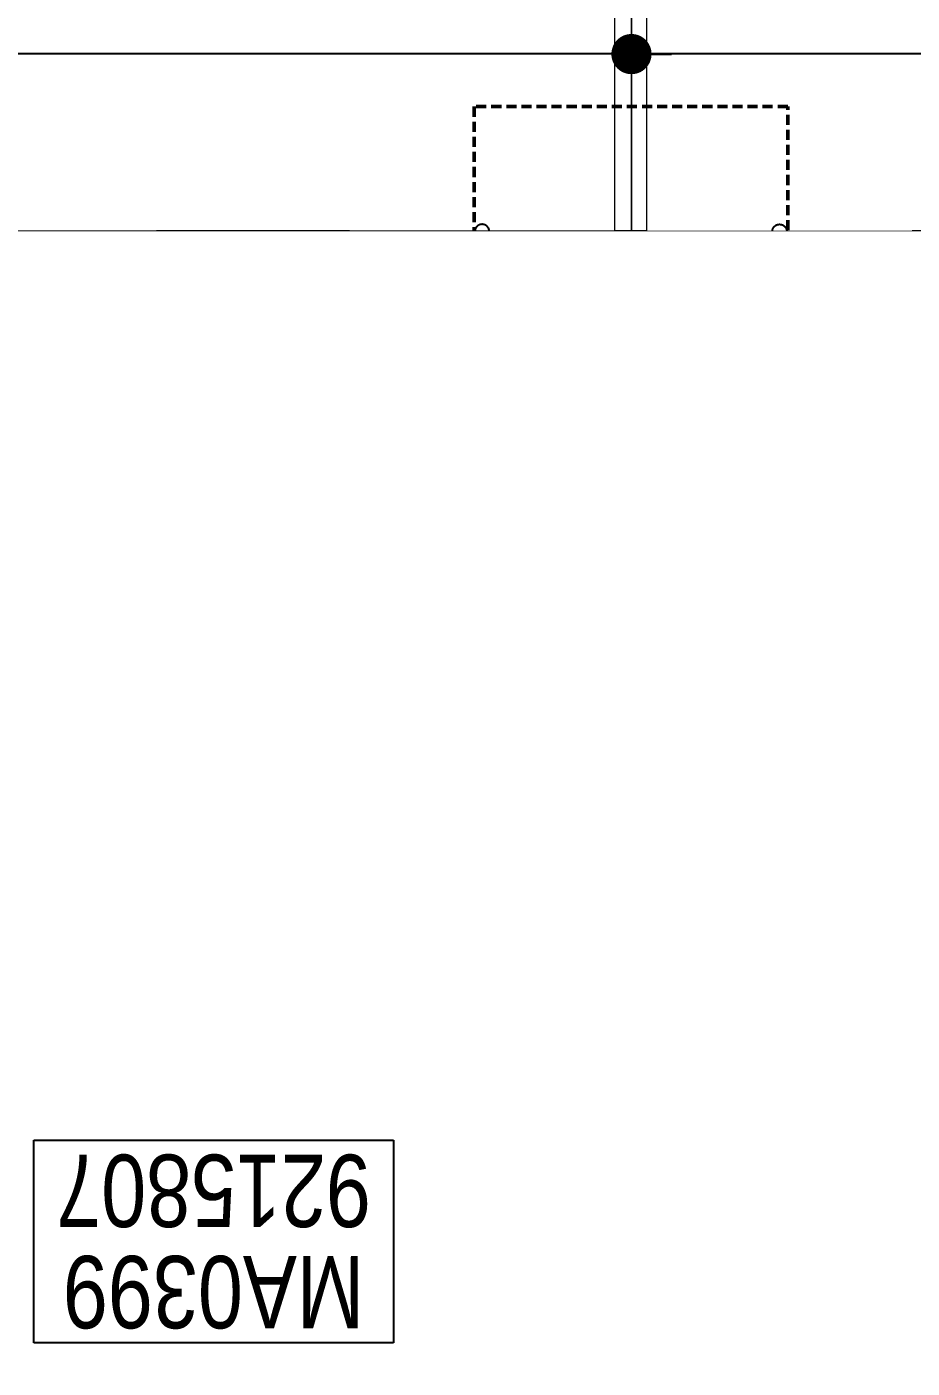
# Model space of a CAD drawing. Header units: centimetres. Extents: x -6122352 to 6876996, y -1694241 to 2592194.
# Drawn here: x 145729 to 151236, y -30747 to -22405 of the extents above; entities that cross this region are included whole.
import ezdxf
from ezdxf.xclip import XClip

# ---------------------------------------------------------------- set-up
doc = ezdxf.new("R2010")
doc.units = ezdxf.units.CM
doc.header["$MEASUREMENT"] = 0
doc.header["$XCLIPFRAME"] = 2
for name, pattern in [('DASHED2', [0.375, 0.25, -0.125]), ('XR-AR-MID-SETTING OUT FOR MASTER$0$23585-XR-AR-MID-GROUND FLOOR$0$23261-XR-AR-SI-GF$0$HIDDEN', [0.375, 0.25, -0.125]), ('XR-AR-MID-SETTING OUT FOR MASTER$0$23585-XR-AR-MID-GROUND FLOOR$0$945-4P-1-101-GROUND FLOOR PLAN$0$XR-MIDDLE-GROUND FLOOR PLAN$0$HIDDEN2', [0.1875, 0.125, -0.0625])]:
    doc.linetypes.add(name, pattern=pattern)
doc.layers.add('08-Compound Wall-4', color=7, linetype='Continuous', lineweight=25, true_color=0xff4405)
for name, color, linetype, lineweight in [('23585-XR-AR-DAMAC PLOT LIMITS$0$1-Mid units', 41, 'Continuous', 5), ('@ Foundations', 4, 'DASHED2', 50), ('A-ANNO-TEXT', 3, 'Continuous', 25), ('XR-AR-MID-SETTING OUT FOR MASTER$0$23585-XR-AR-MID-GROUND FLOOR$0$$A-GLAZ-WNDO', 232, 'Continuous', 9), ('XR-AR-MID-SETTING OUT FOR MASTER$0$23585-XR-AR-MID-GROUND FLOOR$0$A-DOOR-FULL', 1, 'Continuous', 9), ('XR-AR-MID-SETTING OUT FOR MASTER$0$23585-XR-AR-MID-GROUND FLOOR$0$A-EQUP-KITN-PLAN', 202, 'Continuous', 9), ('XR-AR-MID-SETTING OUT FOR MASTER$0$23585-XR-AR-MID-GROUND FLOOR$0$A-FLOR-OVHD', 9, 'XR-AR-MID-SETTING OUT FOR MASTER$0$23585-XR-AR-MID-GROUND FLOOR$0$23261-XR-AR-SI-GF$0$HIDDEN', 15), ('XR-AR-MID-SETTING OUT FOR MASTER$0$23585-XR-AR-MID-GROUND FLOOR$0$A-FLOR-PATT', 8, 'Continuous', 5), ('XR-AR-MID-SETTING OUT FOR MASTER$0$23585-XR-AR-MID-GROUND FLOOR$0$A-GLAZ-SILL', 8, 'Continuous', 5), ('XR-AR-MID-SETTING OUT FOR MASTER$0$23585-XR-AR-MID-GROUND FLOOR$0$A-GLAZ-WNDO', 232, 'Continuous', 9), ('XR-AR-MID-SETTING OUT FOR MASTER$0$23585-XR-AR-MID-GROUND FLOOR$0$A-WALL', 7, 'Continuous', 30), ('XR-AR-MID-SETTING OUT FOR MASTER$0$23585-XR-AR-MID-GROUND FLOOR$0$S-COLS', 51, 'Continuous', 40)]:
    doc.layers.add(name, color=color, linetype=linetype, lineweight=lineweight)
for name, color, linetype in [('@MI-REF LAYER', 7, 'Continuous'), ('B_TH_4', 7, 'Continuous'), ('XR-AR-MID-SETTING OUT FOR MASTER$0$23585-XR-AR-MID-GROUND FLOOR$0$A-Flor-Strs', 1, 'Continuous'), ('XR-AR-MID-SETTING OUT FOR MASTER$0$23585-XR-AR-MID-GROUND FLOOR$0$GS-HATCH-FLOOR TILE', 251, 'Continuous')]:
    doc.layers.add(name, color=color, linetype=linetype)
doc.styles.add('Xref group 33-41$0$Overall SOP Plan$0$LAC-609-NG10-1-XREF-GRID-125SC$0$GRID-DIM-NO', font='arial.ttf', dxfattribs={"width": 0.8})

# ---------------------------------------------------------------- blocks, each defined once
blk = doc.blocks.new('23585-XR-AR-DAMAC PLOT LIMITS')
at = {"layer": '23585-XR-AR-DAMAC PLOT LIMITS$0$1-Mid units', "color": 251, "true_color": 0x636466}
for points in [[(496523.7701000003, 2768978.597100001), (496506.0749000004, 2768994.810699999), (496510.1283, 2768999.2345), (496527.8234999999, 2768983.0207)], [(496519.7165000001, 2768974.1733), (496502.0214999998, 2768990.3869), (496506.0749000004, 2768994.810699999), (496523.7701000003, 2768978.597100001)]]:
    blk.add_lwpolyline(points, close=True, dxfattribs=at)
blk = doc.blocks.new('A$Cf093b529')
at = {"layer": 'A-ANNO-TEXT'}
blk.add_blockref('23585-XR-AR-DAMAC PLOT LIMITS', (-495391.9901121984, -2768603.441896566), dxfattribs=at)
blk = doc.blocks.new('XR-AR-MID-SETTING OUT FOR MASTER$0$23585-XR-AR-MID-GROUND FLOOR$0$945-4P-1-101-GROUND FLOOR PLAN$0$XR-MIDDLE-CAR PARK HATCH')
at = {"layer": 'XR-AR-MID-SETTING OUT FOR MASTER$0$23585-XR-AR-MID-GROUND FLOOR$0$A-FLOR-PATT'}
blk.add_lwpolyline([(9250.002853021142, 100.0129149327577), (9249.99679574091, 5500.000000009181), (15050.00005108526, 5502.664669244065), (15050.00005108526, 100.450321876061)], close=True, dxfattribs=at)
blk = doc.blocks.new('*U27')
for points in [[(91, -5.684341886080801e-14), (41, -5.684341886080801e-14), (41, 1021), (91, 1021)], [(0, 0), (38, -5.684341886080801e-14), (38, -50), (50, -50), (50, -249.9999019090924), (0, -249.9999019090924)], [(1100, 2.842170943040401e-14), (1062, -2.842170943040401e-14), (1062, -49.99999999999997), (1050, -49.99999999999997), (1050, -249.9999019090924), (1100, -249.9999019090924)]]:
    blk.add_lwpolyline(points, close=True)
at = {"color": 8, "linetype": 'XR-AR-MID-SETTING OUT FOR MASTER$0$23585-XR-AR-MID-GROUND FLOOR$0$945-4P-1-101-GROUND FLOOR PLAN$0$XR-MIDDLE-GROUND FLOOR PLAN$0$HIDDEN2'}
blk.add_arc((41, -5.684341886080801e-14), 1021, 1.594950045944486e-15, 90, dxfattribs=at)
at = {"layer": 'XR-AR-MID-SETTING OUT FOR MASTER$0$23585-XR-AR-MID-GROUND FLOOR$0$A-GLAZ-SILL', "linetype": 'XR-AR-MID-SETTING OUT FOR MASTER$0$23585-XR-AR-MID-GROUND FLOOR$0$945-4P-1-101-GROUND FLOOR PLAN$0$XR-MIDDLE-GROUND FLOOR PLAN$0$HIDDEN2', "ltscale": 3}
blk.add_lwpolyline([(0, 0), (1100, 0), (1100, -249.9999019090924), (0, -249.9999019090924)], close=True, dxfattribs=at)
blk = doc.blocks.new('XR-AR-MID-SETTING OUT FOR MASTER$0$23585-XR-AR-MID-GROUND FLOOR$0$945-4P-1-101-GROUND FLOOR PLAN$0$XR-MIDDLE-GROUND FLOOR PLAN$0$A$C69996ABC')
at = {"layer": 'XR-AR-MID-SETTING OUT FOR MASTER$0$23585-XR-AR-MID-GROUND FLOOR$0$A-FLOR-OVHD', "linetype": 'XR-AR-MID-SETTING OUT FOR MASTER$0$23585-XR-AR-MID-GROUND FLOOR$0$945-4P-1-101-GROUND FLOOR PLAN$0$XR-MIDDLE-GROUND FLOOR PLAN$0$HIDDEN2', "ltscale": 5}
for p, q in [((-1.567610912189821e-07, 0.8999993633871721), (0.09999984323878941, 0.8999992964713464)), ((-1.567610912189821e-07, 0.8999993633871721), (-1.567612066821766e-07, -6.366128229018386e-07)), ((-1.567612066821766e-07, -6.366128229018386e-07), (0.09999984323878763, -7.035294533608294e-07))]:
    blk.add_line(p, q, dxfattribs=at)
blk.add_lwpolyline([(0.09999984323878763, 0.8499993633871732), (0.2499998432387915, 0.4499993633871799), (0.1000013713221097, 0.04999936338717248)], dxfattribs=at)
at = {"layer": 'XR-AR-MID-SETTING OUT FOR MASTER$0$23585-XR-AR-MID-GROUND FLOOR$0$A-GLAZ-WNDO'}
for p, q in [((0.09999984323878763, 0.8499993633871732), (0.09999984323878763, 0.8999993633871703)), ((0.09999984323878941, 0.8999993633871721), (0.09999984323878763, -6.366128264545523e-07)), ((0.2499998432387809, 0.8499993633871732), (0.09999984323878763, 0.8499993633871732)), ((0.2499998432387809, 0.8999993633871703), (0.2499998432387809, 0.8499993633871732)), ((0.2499998432387809, 0.8499993633871732), (0.2499998432387809, 0.04999936338717248)), ((0.09999984323878763, -6.366128246781955e-07), (0.09999984323878763, 0.04999936338717248)), ((0.09999984323878763, 0.04999936338717248), (0.2499998432387809, 0.04999936338717248)), ((0.249999843238875, -6.366128388890502e-07), (0.249999843238875, 0.04999936338715827))]:
    blk.add_line(p, q, dxfattribs=at)
for points in [[(0.2499986387444419, 0.8999993968456259), (0.0999998435430971, 0.8999992964713464)], [(0.09999984323878763, -7.035294533608294e-07), (0.2499998432388448, -6.366128317836228e-07)]]:
    blk.add_lwpolyline(points, dxfattribs=at)
blk.add_lwpolyline([(0.2499998432387951, 0.8499993633871732), (0.2499998432387933, 0.04999936338717248), (0.1999998432387962, 0.04999936338717248), (0.1999998432387962, 0.8499993633871732)], close=True, dxfattribs=at)
blk = doc.blocks.new('XR-AR-MID-SETTING OUT FOR MASTER$0$23585-XR-AR-MID-GROUND FLOOR$0$945-4P-1-101-GROUND FLOOR PLAN$0$XR-MIDDLE-GROUND FLOOR PLAN$0$A$C70344426')
at = {"layer": 'XR-AR-MID-SETTING OUT FOR MASTER$0$23585-XR-AR-MID-GROUND FLOOR$0$A-GLAZ-SILL'}
blk.add_line((0.2499999770719823, 2.649999396845162), (0.2499999770722034, -6.03154830969288e-07), dxfattribs=at)
at = {"layer": 'XR-AR-MID-SETTING OUT FOR MASTER$0$23585-XR-AR-MID-GROUND FLOOR$0$A-GLAZ-WNDO'}
for p, q in [((-2.292779743839901e-08, 2.649999396845162), (-2.292779743839901e-08, 2.599999396845165)), ((-2.292779743839901e-08, 2.649999396845162), (0.2499999770719823, 2.649999396845162)), ((-2.292779743839901e-08, 2.599999396845165), (0.14999997707221, 2.599999396845165)), ((0.14999997707221, 2.599999396845165), (0.14999997707221, 2.649999396845162)), ((0.14999997707221, 2.599999396845165), (0.1499999770722091, -6.031548327456449e-07)), ((-2.29277832275443e-08, 1.799999396845166), (-2.29277832275443e-08, 1.749999396845167)), ((0.14999997707221, 1.799999396845166), (-2.29277832275443e-08, 1.799999396845166)), ((0.14999997707221, 1.749999396845167), (0.14999997707221, 1.799999396845166)), ((-2.29277832275443e-08, 1.749999396845167), (0.14999997707221, 1.749999396845167)), ((-2.29277832275443e-08, 0.8999993968451641), (-2.292778233936588e-08, 0.8499993968451669)), ((0.14999997707221, 0.8999993968451641), (-2.29277832275443e-08, 0.8999993968451641)), ((-2.292778233936588e-08, 0.8499993968451669), (0.14999997707221, 0.8499993968451669)), ((-2.292778233936588e-08, 0.8499993968451669), (-2.292778233936588e-08, 0.04999939684516619)), ((0.14999997707221, 0.8499993968451669), (0.14999997707221, 0.8999993968451641)), ((0.1499999770722091, 0.04999939684516619), (-2.292778233936588e-08, 0.04999939684516619)), ((-2.29278782626352e-08, -6.031548451801427e-07), (-2.29278782626352e-08, 0.04999939684515198)), ((0.1499999770722091, -6.03154830969288e-07), (0.1499999770722091, 0.04999939684516619)), ((0.2499999770722034, -6.03154830969288e-07), (-2.292778233936588e-08, -6.03154830969288e-07))]:
    blk.add_line(p, q, dxfattribs=at)
blk.add_lwpolyline([(0.04999997707220061, 1.799999396845166), (0.04999997707219972, 2.599999396845165), (-2.292779743839901e-08, 2.599999396845165), (-2.292779566204217e-08, 0.8999993968451641), (0.0499999770722015, 0.8999993968451641), (0.04999997707220061, 1.749999396845167)], dxfattribs=at)
blk.add_lwpolyline([(-2.292779566204217e-08, 0.8499993968451669), (-2.292779655022059e-08, 0.04999939684516619), (0.04999997707220061, 0.04999939684516619), (0.0499999770722015, 0.8499993968451669)], close=True, dxfattribs=at)
blk = doc.blocks.new('*U28')
for points in [[(0, 69.99999979828543), (38, 69.99999979828549), (38, 119.9999997982854), (50, 119.9999997982854), (50, 179.9999998655237), (0, 179.9999998655237)], [(1100, 69.9999997982854), (1062, 69.99999979828546), (1062, 119.9999997982854), (1050, 119.9999997982854), (1050, 179.9999998655236), (1100, 179.9999998655236)], [(91, 69.99999979828549), (41, 69.99999979828549), (41, -951.0000002017147), (91, -951.0000002017147)]]:
    blk.add_lwpolyline(points, close=True)
at = {"color": 8, "linetype": 'XR-AR-MID-SETTING OUT FOR MASTER$0$23585-XR-AR-MID-GROUND FLOOR$0$945-4P-1-101-GROUND FLOOR PLAN$0$XR-MIDDLE-GROUND FLOOR PLAN$0$HIDDEN2'}
blk.add_arc((41, 69.99999979828549), 1021, 270, 0, dxfattribs=at)
at = {"layer": 'XR-AR-MID-SETTING OUT FOR MASTER$0$23585-XR-AR-MID-GROUND FLOOR$0$A-GLAZ-SILL', "linetype": 'XR-AR-MID-SETTING OUT FOR MASTER$0$23585-XR-AR-MID-GROUND FLOOR$0$945-4P-1-101-GROUND FLOOR PLAN$0$XR-MIDDLE-GROUND FLOOR PLAN$0$HIDDEN2', "ltscale": 3}
blk.add_lwpolyline([(0, 69.99999979828543), (1100, 69.99999979828543), (1100, 179.9999998655236), (0, 179.9999998655236)], close=True, dxfattribs=at)
blk = doc.blocks.new('*U26')
at = {"color": 0, "linetype": 'ByBlock'}
blk.add_line((0, 300.373844656252), (0, 0), dxfattribs=at)
at = {"color": 0, "linetype": 'ByBlock', "const_width": 15.00000006679886}
blk.add_lwpolyline([(194.8557167125982, 187.8738441410269), (0, 300.373844656252), (-194.8557167125982, 187.8738441410269)], dxfattribs=at)
blk.add_circle((0, 0), 45.00000020605512)
blk = doc.blocks.new('XR-AR-MID-SETTING OUT FOR MASTER$0$23585-XR-AR-MID-GROUND FLOOR$0$A$C08698786')
at = {"layer": 'XR-AR-MID-SETTING OUT FOR MASTER$0$23585-XR-AR-MID-GROUND FLOOR$0$S-COLS', "color": 252, "lineweight": 30}
for points in [[(5900.001027584076, 11147.2902572155), (5900.001027584076, 9747.290257692337), (6100.001027584076, 9747.290257453918), (6100.001027584076, 11147.29025769234)], [(5900.001601219177, 6500), (5900.001601219177, 5499.999999523163), (6100.001601219177, 5500), (6100.001601219177, 6499.999999523163)]]:
    blk.add_lwpolyline(points, close=True, dxfattribs=at)
blk = doc.blocks.new('XR-AR-MID-SETTING OUT FOR MASTER')
at = {"layer": 'XR-AR-MID-SETTING OUT FOR MASTER$0$23585-XR-AR-MID-GROUND FLOOR$0$A-EQUP-KITN-PLAN', "color": 8}
for p, q in [((5300.027079373598, 12102.66431617737), (5300.028238087893, 14252.66031217575)), ((4404.893656820059, 11502.66881656647), (4404.895194619894, 12102.66970968246)), ((4404.895194619894, 12102.66970968246), (5300.027079373598, 12102.66431617737))]:
    blk.add_line(p, q, dxfattribs=at)
at = {"layer": 'XR-AR-MID-SETTING OUT FOR MASTER$0$23585-XR-AR-MID-GROUND FLOOR$0$A-FLOR-OVHD', "color": 8, "linetype": 'XR-AR-MID-SETTING OUT FOR MASTER$0$23585-XR-AR-MID-GROUND FLOOR$0$23261-XR-AR-SI-GF$0$HIDDEN', "ltscale": 5}
for p, q in [((5579.946963220835, 12102.66686105728), (5579.94848254323, 14852.65977716446)), ((3400.046698898077, 14152.65701627731), (3400.011432737112, 12202.66620731354)), ((3500.053779155016, 12202.66576147079), (3500.053778856993, 14152.65753126144)), ((5400.002383977175, 12002.66818761826), (5900.001078754663, 11502.66702699661)), ((5900.010024100542, 12002.66746664047), (5400.002384632826, 11502.66700839996))]:
    blk.add_line(p, q, dxfattribs=at)
blk.add_lwpolyline([(2749.981962949038, 12002.63648319244), (3249.976088136435, 12002.63648366928), (3249.976087421179, 11502.65313434601), (2749.981963723898, 11502.65313434601)], close=True, dxfattribs=at)
for points in [[(2749.981962949038, 12002.63648319244), (3249.976087421179, 11502.65313434601)], [(2749.981963723898, 11502.65313434601), (3249.976088136435, 12002.63648366928)]]:
    blk.add_lwpolyline(points, dxfattribs=at)
at = {"layer": 'XR-AR-MID-SETTING OUT FOR MASTER$0$23585-XR-AR-MID-GROUND FLOOR$0$A-Flor-Strs', "color": 8}
for p, q in [((5900.008223325014, 5802.664086818695), (4249.995741575956, 5802.666512012482)), ((5900.008222848177, 5502.664668560028), (4249.999916404486, 5502.666511535645))]:
    blk.add_line(p, q, dxfattribs=at)
at = {"layer": 'XR-AR-MID-SETTING OUT FOR MASTER$0$23585-XR-AR-MID-GROUND FLOOR$0$A-WALL', "color": 8}
for points in [[(5899.999999791384, 19472.65428161621), (6099.999999731779, 19472.65428209305), (6100.001724034548, 5500.167464256287), (5900.001724511385, 5500.167624473572), (5900.00086197257, 14852.65960931778), (5500.076263397932, 14852.66031265259), (5500.0762629807, 14952.66031169891), (5900.000431150198, 14952.65961027145)], [(3400.011432737112, 12202.66620731354), (3500.05377843976, 12202.66548633575), (3500.054259866476, 11502.6662735939), (4400.00315502286, 11502.6662735939), (4400.003322631121, 11252.66687631607), (3650.009347468615, 11252.66637420654), (3650.00999417901, 11027.59896087646), (3399.999906569719, 11027.60113668442)], [(4249.99788531661, 5499.997992992401), (3049.999798089266, 5499.998546600342), (3049.999915927649, 5749.998607635498), (4000.1953599751, 5749.998309612274), (4000.194991916418, 8849.999089241028), (3300.031373769045, 8849.999089241028), (3300.03137382865, 8950.028236865997), (3399.980282574892, 8950.188519954681), (3400.07691988349, 9927.598960876465), (3649.996516317129, 9927.59895992279), (3650.010299950838, 9100.016639709473), (4249.999546438456, 9099.986570835114)], [(2100.104106515646, 8950.142809391022), (2099.943570882082, 9050.155592918396), (2199.988806694746, 9050.153767585754), (2199.989685982466, 8950.146322250366), (2300.031373292208, 8950.151598453522), (2300.031373888254, 8850.08178806305), (2000.048611432314, 8850.14280796051), (2000.048610955477, 8950.14280796051)]]:
    blk.add_lwpolyline(points, close=True, dxfattribs=at)
blk.add_lwpolyline([(5700.000849276781, 12002.66818761826), (5900.010024160147, 12002.66818761826), (5900.010264188051, 12102.67056417465), (5300.001914769411, 12102.66581106186), (5300.002845078707, 11502.66761207581), (5300.003155499697, 11502.66747426987), (5300.003322392702, 11252.66747808456), (5900.008223563433, 11252.66787910461), (5900.008823722601, 11502.66700792313), (5400.002380043268, 11502.66700792313), (5400.002380281687, 12002.66818714142), (5700.000849276781, 12002.66818761826)], dxfattribs=at)
at = {"layer": '08-Compound Wall-4', "ltscale": 100}
blk.add_blockref('XR-AR-MID-SETTING OUT FOR MASTER$0$23585-XR-AR-MID-GROUND FLOOR$0$945-4P-1-101-GROUND FLOOR PLAN$0$XR-MIDDLE-CAR PARK HATCH', (-9150.000085264444, 0.1875896453857422), dxfattribs=at)
at = {"layer": 'XR-AR-MID-SETTING OUT FOR MASTER$0$23585-XR-AR-MID-GROUND FLOOR$0$$A-GLAZ-WNDO', "color": 8}
for name, p, xscale, yscale, zscale, rotation in [('XR-AR-MID-SETTING OUT FOR MASTER$0$23585-XR-AR-MID-GROUND FLOOR$0$945-4P-1-101-GROUND FLOOR PLAN$0$XR-MIDDLE-GROUND FLOOR PLAN$0$A$C69996ABC', (5300.002552062273, 11252.66763496399), 1000.000000000049, 1000.000000000049, 1000.000000000049, 90), ('XR-AR-MID-SETTING OUT FOR MASTER$0$23585-XR-AR-MID-GROUND FLOOR$0$945-4P-1-101-GROUND FLOOR PLAN$0$XR-MIDDLE-GROUND FLOOR PLAN$0$A$C70344426', (400.0005185902119, 5499.999113082886), -1000.000000000001, 1000.000000000001, 1000.000000000001, 270)]:
    blk.add_blockref(name, p, dxfattribs=dict(at, xscale=xscale, yscale=yscale, zscale=zscale, rotation=rotation))
at = {"layer": 'XR-AR-MID-SETTING OUT FOR MASTER$0$23585-XR-AR-MID-GROUND FLOOR$0$A-DOOR-FULL', "color": 8, "rotation": 90}
blk.add_blockref('*U27', (3399.986430436373, 9927.598960399628), dxfattribs=at)
at = {"layer": 'XR-AR-MID-SETTING OUT FOR MASTER$0$23585-XR-AR-MID-GROUND FLOOR$0$A-DOOR-FULL', "color": 8, "xscale": -0.909090909090913, "yscale": 0.909090909090913, "zscale": 0.909090909090913}
blk.add_blockref('*U28', (3300.031373530626, 8786.391873836517), dxfattribs=at)
at = {"layer": 'XR-AR-MID-SETTING OUT FOR MASTER$0$23585-XR-AR-MID-GROUND FLOOR$0$A-Flor-Strs', "color": 8}
blk.add_blockref('*U26', (5075.001124709845, 5502.291454792023), dxfattribs=at)
at = {"layer": 'XR-AR-MID-SETTING OUT FOR MASTER$0$23585-XR-AR-MID-GROUND FLOOR$0$GS-HATCH-FLOOR TILE', "color": 8}
blk.add_blockref('XR-AR-MID-SETTING OUT FOR MASTER$0$23585-XR-AR-MID-GROUND FLOOR$0$A$C08698786', (-1.490116119384766e-07, 0), dxfattribs=at)
blk = doc.blocks.new('MID UNIT')
at = {"xscale": 0.001, "yscale": 0.001, "zscale": 0.001}
blk.add_blockref('XR-AR-MID-SETTING OUT FOR MASTER', (0, 0), dxfattribs=at)
blk = doc.blocks.new('TH_4')
at = {"xscale": -1}
blk.add_blockref('MID UNIT', (495826.3053798475, 2769130.514097063), dxfattribs=at)
blk.add_blockref('MID UNIT', (495814.3053798428, 2769130.514097063))
blk = doc.blocks.new('A$C780da55d')
at = {"layer": 'B_TH_4', "xscale": 1.000039159572381, "yscale": 1.000039159572381, "zscale": 1.000039159572381}
blk.add_blockref('TH_4', (-495814.0704651335, -2769239.302089663), dxfattribs=at)
blk = doc.blocks.new('23585-XR-AR-MALDIVE-2$0$TH_4')
blk.add_blockref('A$C780da55d', (495794.655359471, 2769130.864096801))
at = {"layer": '@ Foundations', "linetype": 'DASHED2', "ltscale": 0.25}
for points in [[(495819.1304292943, 2769139.687015211), (495821.4804292943, 2769139.687015211), (495821.4804292943, 2769142.637015211), (495819.1304292943, 2769142.637015211)], [(495819.3304292943, 2769135.239815211), (495821.2804292943, 2769135.239815211), (495821.2804292943, 2769137.789815211), (495819.3304292943, 2769137.789815211)]]:
    blk.add_lwpolyline(points, close=True, dxfattribs=at)
blk = doc.blocks.new('_Dot')
at = {"color": 0, "linetype": 'ByBlock', "lineweight": -2}
blk.add_line((-0.5, 0), (-1, 0), dxfattribs=at)
at = {"color": 0, "linetype": 'ByBlock', "const_width": 0.5}
blk.add_lwpolyline([(-0.25, 0, 1), (0.25, 0, 1)], format="xyb", close=True, dxfattribs=at)

msp = doc.modelspace()

# ---------------------------------------------------------------- hatches: boundary and pattern name
at = {"layer": '@MI-REF LAYER'}
h = msp.add_hatch(dxfattribs=at)
h.set_pattern_fill('ANSI31', color=256, scale=1999.999998458916, angle=186.7183412143764)
h.set_pattern_definition([(231.7183412143764, (-2377109729.195271, -1504175463.930205), (196.2436825049419, -154.8819453021617), [])])
h.paths.add_polyline_path([(173637.0869775118, -37949.32877335549), (167386.8413807879, -37949.37531380878), (167386.9737882378, -37648.74568145981), (143585.5400450877, -37648.92291633073), (143585.6769294339, -37949.55254705408), (137335.4313334406, -37949.59908999035), (137335.3697368986, -23675.76798647625), (173636.9359965053, -23675.49767068315)])

# ---------------------------------------------------------------- block references
at = {"layer": '@MI-REF LAYER', "xscale": 1000, "yscale": 1000, "zscale": 1000, "rotation": 312.4882903633292}
msp.add_blockref('A$Cf093b529', (-891608.7329339073, 539022.7201118186), dxfattribs=at)

# ---------------------------------------------------------------- next in the draw order: block references
at = {"layer": '@MI-REF LAYER'}
ref = msp.add_blockref('23585-XR-AR-MALDIVE-2$0$TH_4', (495949172.1971557, 2769116030.608025), dxfattribs=dict(at, xscale=1000, yscale=1000, zscale=1000, rotation=180.0004266472492))
XClip(ref).set_block_clipping_path([(495793.21268222714, 2769130.5182449548), (495835.2553357263, 2769130.5117717395), (495835.2591759865, 2769154.440407738), (495826.3071482759, 2769154.4120021537), (495820.30700588087, 2769154.4132245434), (495814.30714883376, 2769154.4144345364), (495808.3071463499, 2769154.415509443), (495802.3071416123, 2769154.4165843492), (495793.2169511025, 2769154.458260442)])

# ---------------------------------------------------------------- next in the draw order: linework, layer by layer
at = {"layer": '@MI-REF LAYER', "linetype": 'DASHED2', "extrusion": (4.964743170592772e-13, -6.924064988280795e-09, 1), "elevation": 20.83403204838073}
msp.add_lwpolyline([(143489.7842149963, -22569.54806838958), (156403.8875631911, -22571.84482347796), (156909.9806004564, -23308.37999515859)], dxfattribs=at)
at = {"layer": '@MI-REF LAYER', "const_width": 5}
msp.add_lwpolyline([(173636.9359964716, -23675.49767064632), (173637.0869772836, -37949.32877353992), (167386.8413804983, -37949.3753140686), (167386.9737881201, -37648.74568161801), (143585.5400449543, -37648.92291641869), (143585.6769293737, -37949.55254715248), (137335.431333435, -37949.59908998422), (137335.3697366539, -23675.76798670035)], close=True, dxfattribs=at)

# ---------------------------------------------------------------- next in the draw order: block references
at = {"layer": '@MI-REF LAYER', "extrusion": (1.226161353367221e-11, -6.924054149214621e-09, 1), "xscale": 250, "yscale": 250, "zscale": 250, "rotation": 180.0566063726187}
msp.add_blockref('_Dot', (149490.0018533024, -22574.18794216437, 0.000158137888315967), dxfattribs=at)

# ---------------------------------------------------------------- next in the draw order: wipeouts: each hides what was drawn before it
at = {"color": 10}
msp.add_wipeout([(173637.08697751185, -37949.32877335549), (167386.84138078793, -37949.37531380877), (167386.97378823784, -37648.74568145981), (143585.54004508778, -37648.922916330725), (143585.676929434, -37949.55254705409), (137335.43133344065, -37949.59908999034), (137335.36973689863, -23675.767986476258), (173636.93599650534, -23675.49767068315)], dxfattribs=at).dxf.layer = '@MI-REF LAYER'

# ---------------------------------------------------------------- next in the draw order: texts
at = {"layer": '@MI-REF LAYER', "color": 7, "insert": (147919.3561712914, -30498.86486365595, -157.4610399852849), "char_height": 450, "width": 2056.8768805703, "attachment_point": 1, "rotation": 179.98916284672137, "line_spacing_factor": 0.8394388776454546, "style": 'Xref group 33-41$0$Overall SOP Plan$0$LAC-609-NG10-1-XREF-GRID-125SC$0$GRID-DIM-NO', "bg_fill": 19, "box_fill_scale": 1.2, "bg_fill_color": 256, "bg_fill_transparency": 0}
msp.add_mtext('\\pxqc;MA0399\\P9215807', dxfattribs=at)

doc.saveas('drawing.dxf')
